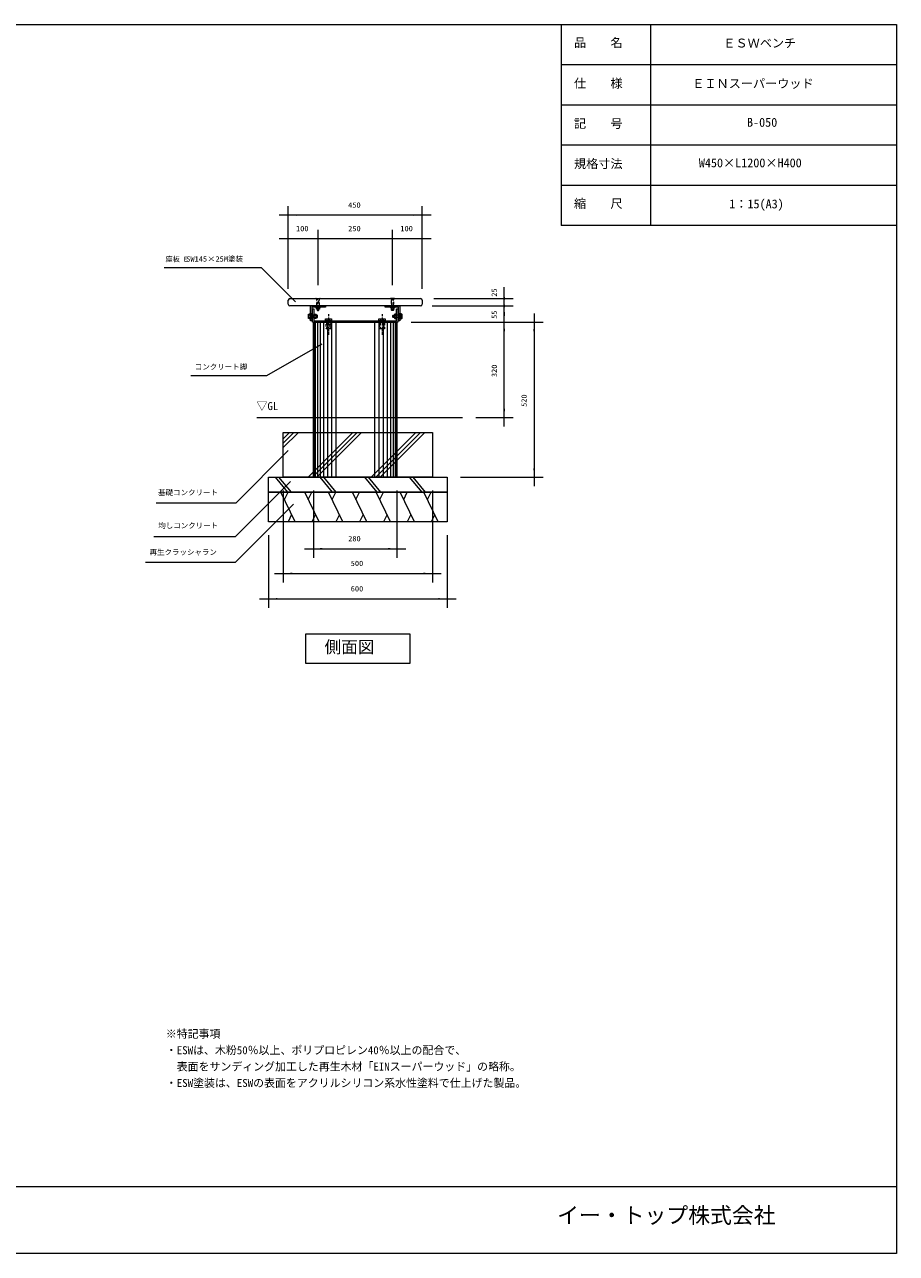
# Model space of a CAD drawing. Units: millimetres, scale not verified. Extents: x -2925 to 2925, y -2062 to 2062.
# Drawn here: x 0 to 2925, y -2062 to 2062 of the extents above; entities that cross this region are included whole.
import ezdxf
from ezdxf.enums import TextEntityAlignment as Align

# ---------------------------------------------------------------- set-up
doc = ezdxf.new("R2010")
doc.units = ezdxf.units.MM
doc.header["$LTSCALE"] = 10
doc.linetypes.add('USER5', pattern=[0.208282, 0.069427, -0.138855])
doc.linetypes.add('USER6', pattern=[1.041641, 0.625, -0.208282, 0.069427, -0.138931])
doc.layers.add('0-1_IMPORTED', color=30, linetype='Continuous', lineweight=18)
doc.styles.add('ＭＳ ゴシック', font='')
doc.styles.get('ＭＳ ゴシック').set_extended_font_data('MS Gothic')

msp = doc.modelspace()

# ---------------------------------------------------------------- linework, layer by layer
at = {"layer": '0-1_IMPORTED'}
for p, q in [((1800, 2062.5), (1800, 1387.5)), ((2100, 2062.5), (2100, 1387.5)), ((2925, 1927.5), (1800, 1927.5)), ((2925, 1792.5), (1800, 1792.5)), ((2925, 1657.5), (1800, 1657.5)), ((2925, 1522.5), (1800, 1522.5)), ((2925, 1387.5), (1800, 1387.5)), ((884.42, 1124), (884.42, 1137)), ((890.42, 1143), (1328.42, 1143)), ((1328.42, 1118), (890.42, 1118)), ((1334.42, 1137), (1334.42, 1124)), ((957.82, 1086.75), (953.01, 1086.75)), ((953.01, 1079.25), (957.82, 1079.25)), ((960.32, 1079), (960.32, 1087)), ((977.14, 1086.75), (971.5, 1086.75)), ((971.5, 1079.25), (977.14, 1079.25)), ((982.82, 1085.92), (977.72, 1085.92)), ((982.82, 1080.08), (977.72, 1080.08)), ((981.74, 1079), (981.74, 1087)), ((981.74, 1079), (981.74, 1087)), ((981.92, 1111.37), (981.92, 1107.23)), ((986.92, 1107.23), (986.92, 1111.37)), ((1014.23, 1074.3), (1014.23, 1067.5)), ((1024.62, 1067.5), (1024.62, 1074.3)), ((1194.23, 1074.3), (1194.23, 1067.5)), ((1204.62, 1067.5), (1204.62, 1074.3)), ((1231.92, 1107.23), (1231.92, 1111.37)), ((1236.02, 1085.92), (1241.12, 1085.92)), ((1236.02, 1080.08), (1241.12, 1080.08)), ((1236.92, 1111.37), (1236.92, 1107.23)), ((1237.1, 1079), (1237.1, 1087)), ((1237.1, 1079), (1237.1, 1087)), ((1241.7, 1086.75), (1247.34, 1086.75)), ((1247.34, 1079.25), (1241.7, 1079.25)), ((1258.52, 1079), (1258.52, 1087)), ((1261.02, 1086.75), (1265.83, 1086.75)), ((1265.83, 1079.25), (1261.02, 1079.25)), ((970.92, 1063), (970.92, 543)), ((975.42, 1063), (975.42, 543)), ((982.42, 1063), (982.42, 543)), ((991.42, 1063), (991.42, 543)), ((1002.92, 1063), (1002.92, 543)), ((1015.92, 1063), (1015.92, 543)), ((1029.92, 1063), (1029.92, 543)), ((1044.42, 1063), (1044.42, 543)), ((1174.42, 1063), (1174.42, 543)), ((1188.92, 1063), (1188.92, 543)), ((1202.92, 1063), (1202.92, 543)), ((1215.92, 1063), (1215.92, 543)), ((1227.42, 1063), (1227.42, 543)), ((1236.42, 1063), (1236.42, 543)), ((1243.42, 1063), (1243.42, 543)), ((1247.92, 1063), (1247.92, 543)), ((779.42, 743), (1469, 743)), ((868.04, 672.26), (888.79, 693)), ((868.04, 642.56), (918.49, 693)), ((868.04, 657.41), (903.64, 693)), ((950.92, 543), (1100.92, 693)), ((965.77, 543), (1115.77, 693)), ((980.62, 543), (1130.62, 693)), ((1163.05, 543), (1313.05, 693)), ((1177.9, 543), (1327.9, 693)), ((1192.75, 543), (1342.75, 693)), ((840.54, 543), (882.31, 493)), ((852.36, 543), (894.12, 493)), ((990.54, 543), (1032.31, 493)), ((1002.36, 543), (1044.12, 493)), ((1140.54, 543), (1182.31, 493)), ((1152.36, 543), (1194.12, 493)), ((1290.54, 543), (1332.31, 493)), ((1302.36, 543), (1344.12, 493)), ((908.04, 393), (859.8, 493)), ((871.86, 468), (883.92, 493)), ((988.04, 393), (939.8, 493)), ((951.86, 468), (963.92, 493)), ((1068.04, 393), (1019.8, 493)), ((1031.86, 468), (1043.92, 493)), ((1148.04, 393), (1099.8, 493)), ((1111.86, 468), (1123.92, 493)), ((1228.04, 393), (1179.8, 493)), ((1191.86, 468), (1203.92, 493)), ((1308.04, 393), (1259.8, 493)), ((1271.86, 468), (1283.92, 493)), ((1388.04, 393), (1339.8, 493)), ((1351.86, 468), (1363.92, 493)), ((895.98, 418), (883.92, 393)), ((975.98, 418), (963.92, 393)), ((1055.98, 418), (1043.92, 393)), ((1135.98, 418), (1123.92, 393)), ((1215.98, 418), (1203.92, 393)), ((1295.98, 418), (1283.92, 393)), ((1375.98, 418), (1363.92, 393)), ((-2925, -1837.5), (2925, -1837.5))]:
    msp.add_line(p, q, dxfattribs=at)
at = {"layer": '0-1_IMPORTED', "color": 1}
for p, q in [((884.42, 1175.5), (884.42, 1453.01)), ((1334.42, 1175.5), (1334.42, 1453.01)), ((884.42, 1423.01), (854.42, 1423.01)), ((1334.42, 1423.01), (884.42, 1423.01)), ((1364.42, 1423.01), (1334.42, 1423.01)), ((884.42, 1175.5), (884.42, 1374)), ((984.42, 1188), (984.42, 1374)), ((984.42, 1188), (984.42, 1374)), ((1234.42, 1188), (1234.42, 1374)), ((1234.42, 1188), (1234.42, 1374)), ((1334.42, 1175.5), (1334.42, 1374)), ((854.42, 1344), (884.42, 1344)), ((884.42, 1344), (984.42, 1344)), ((954.42, 1344), (984.42, 1344)), ((984.42, 1344), (1014.42, 1344)), ((984.42, 1344), (1234.42, 1344)), ((1204.42, 1344), (1234.42, 1344)), ((1234.42, 1344), (1264.42, 1344)), ((1234.42, 1344), (1334.42, 1344)), ((1334.42, 1344), (1364.42, 1344)), ((467.85, 1246.86), (794.06, 1246.86)), ((794.06, 1246.86), (909.42, 1131.5)), ((1609.42, 1143), (1609.42, 1180.76)), ((1609.42, 1143), (1609.42, 1173)), ((1367.85, 1118), (1639.42, 1118)), ((1367.85, 1118), (1639.42, 1118)), ((1373.42, 1143), (1639.42, 1143)), ((1609.42, 1118), (1609.42, 1148)), ((1609.42, 1118), (1609.42, 1143)), ((1609.42, 1063), (1609.42, 1118)), ((1609.42, 1088), (1609.42, 1118)), ((1609.42, 1063), (1609.42, 1093)), ((1709.42, 1093), (1709.42, 1063)), ((1297.42, 1063), (1639.42, 1063)), ((1297.42, 1063), (1639.42, 1063)), ((1342.42, 1063), (1739.42, 1063)), ((1609.42, 743), (1609.42, 1063)), ((1609.42, 1033), (1609.42, 1063)), ((1709.42, 1063), (1709.42, 543)), ((812.92, 884), (998.23, 990.99)), ((558.06, 884), (812.92, 884)), ((1514, 743), (1639.42, 743)), ((1609.42, 713), (1609.42, 743)), ((1463.04, 543), (1739.42, 543)), ((1709.42, 543), (1709.42, 513)), ((868.04, 498), (868.04, 190.01)), ((969.42, 498), (969.42, 273)), ((1249.42, 498), (1249.42, 273)), ((1368.04, 498), (1368.04, 190.01)), ((818.04, 348), (818.04, 104.89)), ((1418.04, 348), (1418.04, 104.89)), ((939.42, 303), (969.42, 303)), ((969.42, 303), (1249.42, 303)), ((1249.42, 303), (1279.42, 303)), ((838.04, 220.01), (868.04, 220.01)), ((868.04, 220.01), (1368.04, 220.01)), ((1368.04, 220.01), (1398.04, 220.01)), ((788.04, 134.89), (818.04, 134.89)), ((818.04, 134.89), (1418.04, 134.89)), ((1418.04, 134.89), (1448.04, 134.89))]:
    msp.add_line(p, q, dxfattribs=at)
at = {"layer": '0-1_IMPORTED', "color": 1, "linetype": 'USER5'}
for p, q in [((960.32, 1085.92), (982.82, 1085.92)), ((960.32, 1080.08), (982.82, 1080.08)), ((1258.52, 1085.92), (1236.02, 1085.92)), ((1258.52, 1080.08), (1236.02, 1080.08))]:
    msp.add_line(p, q, dxfattribs=at)
at = {"layer": '0-1_IMPORTED', "color": 1, "linetype": 'USER6'}
for p, q in [((1019.42, 1090.08), (1019.42, 1020)), ((1199.42, 1090.08), (1199.42, 1020))]:
    msp.add_line(p, q, dxfattribs=at)
at = {"layer": '0-1_IMPORTED'}
for points in [[(-2925, 2062.5), (2925, 2062.5), (2925, -2062.5), (-2925, -2062.5)], [(1009.42, 1113.5), (963.92, 1113.5), (963.92, 1068), (959.42, 1068), (959.42, 1113.5), (959.42, 1118), (963.92, 1118), (1009.42, 1118)], [(1254.92, 1118), (1259.42, 1118), (1259.42, 1113.5), (1259.42, 1068), (1254.92, 1068), (1254.92, 1113.5), (1209.42, 1113.5), (1209.42, 1118)], [(957.82, 1075.49), (953.01, 1075.49), (952.43, 1076.5), (952.43, 1089.5), (953.01, 1090.51), (957.82, 1090.51)], [(966.42, 1063), (966.42, 1067.5), (966.42, 1108), (970.92, 1108), (970.92, 1067.5), (1007.42, 1067.5), (1016.42, 1067.5), (1202.42, 1067.5), (1212.42, 1067.5), (1247.92, 1067.5), (1247.92, 1108), (1252.42, 1108), (1252.42, 1067.5), (1252.42, 1063), (1247.92, 1063), (1212.42, 1063), (1202.42, 1063), (1016.42, 1063), (1007.42, 1063), (970.92, 1063)], [(966.42, 1088), (970.92, 1088), (970.92, 1078), (966.42, 1078)], [(971.5, 1075.49), (970.92, 1076.5), (970.92, 1089.5), (971.5, 1090.51), (977.14, 1090.51), (977.72, 1089.5), (977.72, 1076.5), (977.14, 1075.49)], [(991.42, 1113.5), (977.42, 1113.5), (977.42, 1112.65), (978.27, 1111.8), (990.57, 1111.8), (991.42, 1112.65)], [(979.42, 1111.37), (980.09, 1111.8), (988.75, 1111.8), (989.42, 1111.37), (989.42, 1107.23), (988.75, 1106.8), (980.09, 1106.8), (979.42, 1107.23)], [(1009.03, 1067.5), (1009.03, 1074.3), (1010.42, 1075.1), (1028.42, 1075.1), (1029.81, 1074.3), (1029.81, 1067.5)], [(1189.03, 1067.5), (1189.03, 1074.3), (1190.42, 1075.1), (1208.42, 1075.1), (1209.81, 1074.3), (1209.81, 1067.5)], [(1227.42, 1113.5), (1241.42, 1113.5), (1241.42, 1112.65), (1240.57, 1111.8), (1228.27, 1111.8), (1227.42, 1112.65)], [(1239.42, 1111.37), (1238.75, 1111.8), (1230.09, 1111.8), (1229.42, 1111.37), (1229.42, 1107.23), (1230.09, 1106.8), (1238.75, 1106.8), (1239.42, 1107.23)], [(1247.34, 1075.49), (1247.92, 1076.5), (1247.92, 1089.5), (1247.34, 1090.51), (1241.7, 1090.51), (1241.12, 1089.5), (1241.12, 1076.5), (1241.7, 1075.49)], [(1261.02, 1075.49), (1265.83, 1075.49), (1266.41, 1076.5), (1266.41, 1089.5), (1265.83, 1090.51), (1261.02, 1090.51)], [(969.42, 1063), (1249.42, 1063), (1249.42, 543), (969.42, 543)], [(868.04, 693), (1368.04, 693), (1368.04, 543), (868.04, 543)], [(818.04, 543), (1418.04, 543), (1418.04, 493), (818.04, 493)], [(818.04, 493), (1418.04, 493), (1418.04, 393), (818.04, 393)], [(943.04, 17.75), (1293.04, 17.75), (1293.04, -82.25), (943.04, -82.25)]]:
    msp.add_lwpolyline(points, close=True, dxfattribs=at)
at = {"layer": '0-1_IMPORTED', "linetype": 'USER5'}
for points in [[(987.92, 1118), (980.92, 1118), (980.92, 1139.5), (977.42, 1143), (991.42, 1143), (987.92, 1139.5)], [(981.42, 1139.7), (978.12, 1143), (990.72, 1143), (987.42, 1139.7)], [(978.42, 1118), (990.42, 1118), (990.42, 1113.5), (978.42, 1113.5)], [(987.42, 1103.8), (987.42, 1139.7), (981.42, 1139.7), (981.42, 1103.8), (982.22, 1103), (986.62, 1103)], [(1230.92, 1118), (1237.92, 1118), (1237.92, 1139.5), (1241.42, 1143), (1227.42, 1143), (1230.92, 1139.5)], [(1237.42, 1139.7), (1240.72, 1143), (1228.12, 1143), (1231.42, 1139.7)], [(1228.42, 1118), (1240.42, 1118), (1240.42, 1113.5), (1228.42, 1113.5)], [(1231.42, 1103.8), (1231.42, 1139.7), (1237.42, 1139.7), (1237.42, 1103.8), (1236.62, 1103), (1232.22, 1103)], [(957.82, 1079), (981.74, 1079), (982.82, 1080.08), (982.82, 1085.92), (981.74, 1087), (957.82, 1087)], [(959.42, 1089), (963.92, 1089), (963.92, 1077), (959.42, 1077)], [(966.42, 1088), (970.92, 1088), (970.92, 1078), (966.42, 1078)], [(1261.02, 1079), (1237.1, 1079), (1236.02, 1080.08), (1236.02, 1085.92), (1237.1, 1087), (1261.02, 1087)], [(1247.92, 1088), (1252.42, 1088), (1252.42, 1078), (1247.92, 1078)], [(1254.92, 1089), (1259.42, 1089), (1259.42, 1077), (1254.92, 1077)], [(1012, 1063), (1027.4, 1063), (1027.4, 1041.1), (1012, 1041.1)], [(1013.42, 1067.5), (1025.42, 1067.5), (1025.42, 1063), (1013.42, 1063)], [(1013.42, 1063), (1013.42, 1044.21), (1014.94, 1043), (1023.91, 1043), (1025.42, 1044.21), (1025.42, 1063)], [(1192, 1063), (1207.4, 1063), (1207.4, 1041.1), (1192, 1041.1)], [(1193.42, 1067.5), (1205.42, 1067.5), (1205.42, 1063), (1193.42, 1063)], [(1193.42, 1063), (1193.42, 1044.21), (1194.94, 1043), (1203.91, 1043), (1205.42, 1044.21), (1205.42, 1063)]]:
    msp.add_lwpolyline(points, close=True, dxfattribs=at)
at = {"layer": '0-1_IMPORTED', "color": 3}
for points in [[(957.82, 1094), (959.42, 1094), (959.42, 1072), (957.82, 1072)], [(1259.42, 1094), (1261.02, 1094), (1261.02, 1072), (1259.42, 1072)]]:
    msp.add_lwpolyline(points, close=True, dxfattribs=at)
at = {"layer": '0-1_IMPORTED'}
for points in [[(977.72, 1079), (981.74, 1079), (982.82, 1080.08), (982.82, 1085.92), (981.74, 1087), (977.72, 1087)], [(981.42, 1106.8), (981.42, 1103.8), (982.22, 1103), (986.62, 1103), (987.42, 1103.8), (987.42, 1106.8)], [(1009.03, 1074.3), (1009.68, 1074.65), (1010.33, 1074.9), (1010.98, 1075.05), (1011.63, 1075.1), (1012.28, 1075.05), (1012.93, 1074.9), (1013.58, 1074.65), (1014.23, 1074.3), (1015.52, 1074.65), (1016.82, 1074.9), (1018.12, 1075.05), (1019.42, 1075.1), (1020.72, 1075.05), (1022.02, 1074.9), (1023.32, 1074.65), (1024.62, 1074.3), (1025.27, 1074.65), (1025.92, 1074.9), (1026.57, 1075.05), (1027.22, 1075.1), (1027.87, 1075.05), (1028.51, 1074.9), (1029.16, 1074.65), (1029.81, 1074.3)], [(1189.03, 1074.3), (1189.68, 1074.65), (1190.33, 1074.9), (1190.98, 1075.05), (1191.63, 1075.1), (1192.28, 1075.05), (1192.93, 1074.9), (1193.58, 1074.65), (1194.23, 1074.3), (1195.52, 1074.65), (1196.82, 1074.9), (1198.12, 1075.05), (1199.42, 1075.1), (1200.72, 1075.05), (1202.02, 1074.9), (1203.32, 1074.65), (1204.62, 1074.3), (1205.27, 1074.65), (1205.92, 1074.9), (1206.57, 1075.05), (1207.22, 1075.1), (1207.87, 1075.05), (1208.51, 1074.9), (1209.16, 1074.65), (1209.81, 1074.3)], [(1237.42, 1106.8), (1237.42, 1103.8), (1236.62, 1103), (1232.22, 1103), (1231.42, 1103.8), (1231.42, 1106.8)], [(1241.12, 1079), (1237.1, 1079), (1236.02, 1080.08), (1236.02, 1085.92), (1237.1, 1087), (1241.12, 1087)]]:
    msp.add_lwpolyline(points, dxfattribs=at)
at = {"layer": '0-1_IMPORTED', "color": 1}
for points in [[(441.85, 457.3), (709.4, 457.3), (884.4, 632.3)], [(433.85, 344.61), (707.92, 344.61), (891.85, 528.54)], [(405.85, 258.47), (707.92, 258.47), (901.85, 452.4)]]:
    msp.add_lwpolyline(points, dxfattribs=at)
at = {"layer": '0-1_IMPORTED'}
for centre, start, end in [((890.42, 1137), 90, 180), ((890.42, 1124), 180, 270), ((1328.42, 1137), 0, 90), ((1328.42, 1124), 270, 0)]:
    msp.add_arc(centre, 6, start, end, dxfattribs=at)
at = {"layer": '0-1_IMPORTED', "color": 1}
for points in [[(884.42, 1423.01), (914.42, 1425.64), (914.42, 1420.39)], [(1334.42, 1423.01), (1304.42, 1420.39), (1304.42, 1425.64)], [(884.42, 1344), (914.42, 1346.62), (914.42, 1341.38)], [(984.42, 1344), (954.42, 1341.38), (954.42, 1346.62)], [(984.42, 1344), (1014.42, 1346.62), (1014.42, 1341.38)], [(1234.42, 1344), (1204.42, 1341.38), (1204.42, 1346.62)], [(1234.42, 1344), (1264.42, 1346.62), (1264.42, 1341.38)], [(1334.42, 1344), (1304.42, 1341.38), (1304.42, 1346.62)], [(1609.42, 1118), (1606.8, 1148), (1612.05, 1148)], [(1609.42, 1143), (1612.05, 1113), (1606.8, 1113)], [(1609.42, 1118), (1612.05, 1088), (1606.8, 1088)], [(1609.42, 1063), (1606.8, 1093), (1612.05, 1093)], [(1609.42, 1063), (1612.05, 1033), (1606.8, 1033)], [(1709.42, 1063), (1712.05, 1033), (1706.8, 1033)], [(1609.42, 743), (1606.8, 773), (1612.05, 773)], [(1709.42, 543), (1706.8, 573), (1712.05, 573)], [(969.42, 303), (999.42, 305.62), (999.42, 300.38)], [(1249.42, 303), (1219.42, 300.38), (1219.42, 305.62)], [(868.04, 220.01), (898.04, 222.64), (898.04, 217.39)], [(1368.04, 220.01), (1338.05, 217.39), (1338.05, 222.64)], [(818.04, 134.89), (848.04, 137.51), (848.04, 132.26)], [(1418.04, 134.89), (1388.05, 132.26), (1388.05, 137.51)]]:
    msp.add_solid(points, dxfattribs=at)

# ---------------------------------------------------------------- texts
at = {"layer": '0-1_IMPORTED', "color": 7, "style": 'ＭＳ ゴシック'}
for s, height, p in [('品\u3000\u3000名', 29.85, (1843.3, 1978.04)), ('ＥＳＷベンチ', 29.85, (2344.31, 1976.58)), ('仕\u3000\u3000様', 29.85, (1843.3, 1841.58)), ('ＥＩＮスーパーウッド', 29.85, (2240.22, 1840.87)), ('記\u3000\u3000号', 29.85, (1843.3, 1706.58)), ('B-050', 29.85, (2423.71, 1710.49)), ('規格寸法', 29.85, (1843.3, 1571.58)), ('W450×L1200×H400', 29.85, (2262.12, 1574.49)), ('450', 17.91, (1085.61, 1442.46)), ('縮\u3000\u3000尺', 29.85, (1843.3, 1438.04)), ('1：15(A3)', 29.85, (2364.21, 1436.58)), ('100', 17.91, (910.61, 1363.44)), ('250', 17.91, (1085.61, 1363.44)), ('100', 17.91, (1260.61, 1363.44)), ('座板 E', 16.99, (472.84, 1261.44)), ('SW145×25M塗装', 17.91, (542.37, 1261.44)), ('コンクリート脚', 17.91, (571.12, 899.17)), ('▽GL', 26.87, (778.05, 760.46)), ('基礎コンクリート', 17.91, (448.05, 477.44)), ('均しコンクリート', 17.91, (448.57, 366.31)), ('280', 17.91, (1085.61, 322.44)), ('再生クラッシャラン', 17.91, (419.45, 277.05)), ('500', 17.91, (1094.23, 239.46)), ('600', 17.91, (1094.23, 154.33)), ('側面図', 41, (1006.25, -59.62)), ('※特記事項', 26.87, (473.85, -1346.95)), ('・ESWは、木粉50％以上、ポリプロピレン40％以上の配合で、', 26.87, (473.85, -1401.92)), ('  表面をサンディング加工した再生木材「EINスーパーウッド」の略称。', 26.87, (473.85, -1456.89)), ('・ESW塗装は、ESWの表面をアクリルシリコン系水性塗料で仕上げた製品。', 26.87, (473.85, -1511.87)), ('イー・トップ株式会社', 53.74, (1786.55, -1977.29))]:
    msp.add_text(s, height=height, dxfattribs=at).set_placement(p, align=Align.BOTTOM_LEFT)
for s, p in [('25', (1589.98, 1149.01)), ('55', (1589.98, 1074.62)), ('320', (1589.98, 879.19)), ('520', (1689.98, 779.19))]:
    msp.add_text(s, height=17.91, rotation=90, dxfattribs=at).set_placement(p, align=Align.BOTTOM_LEFT)

doc.saveas('drawing.dxf')
